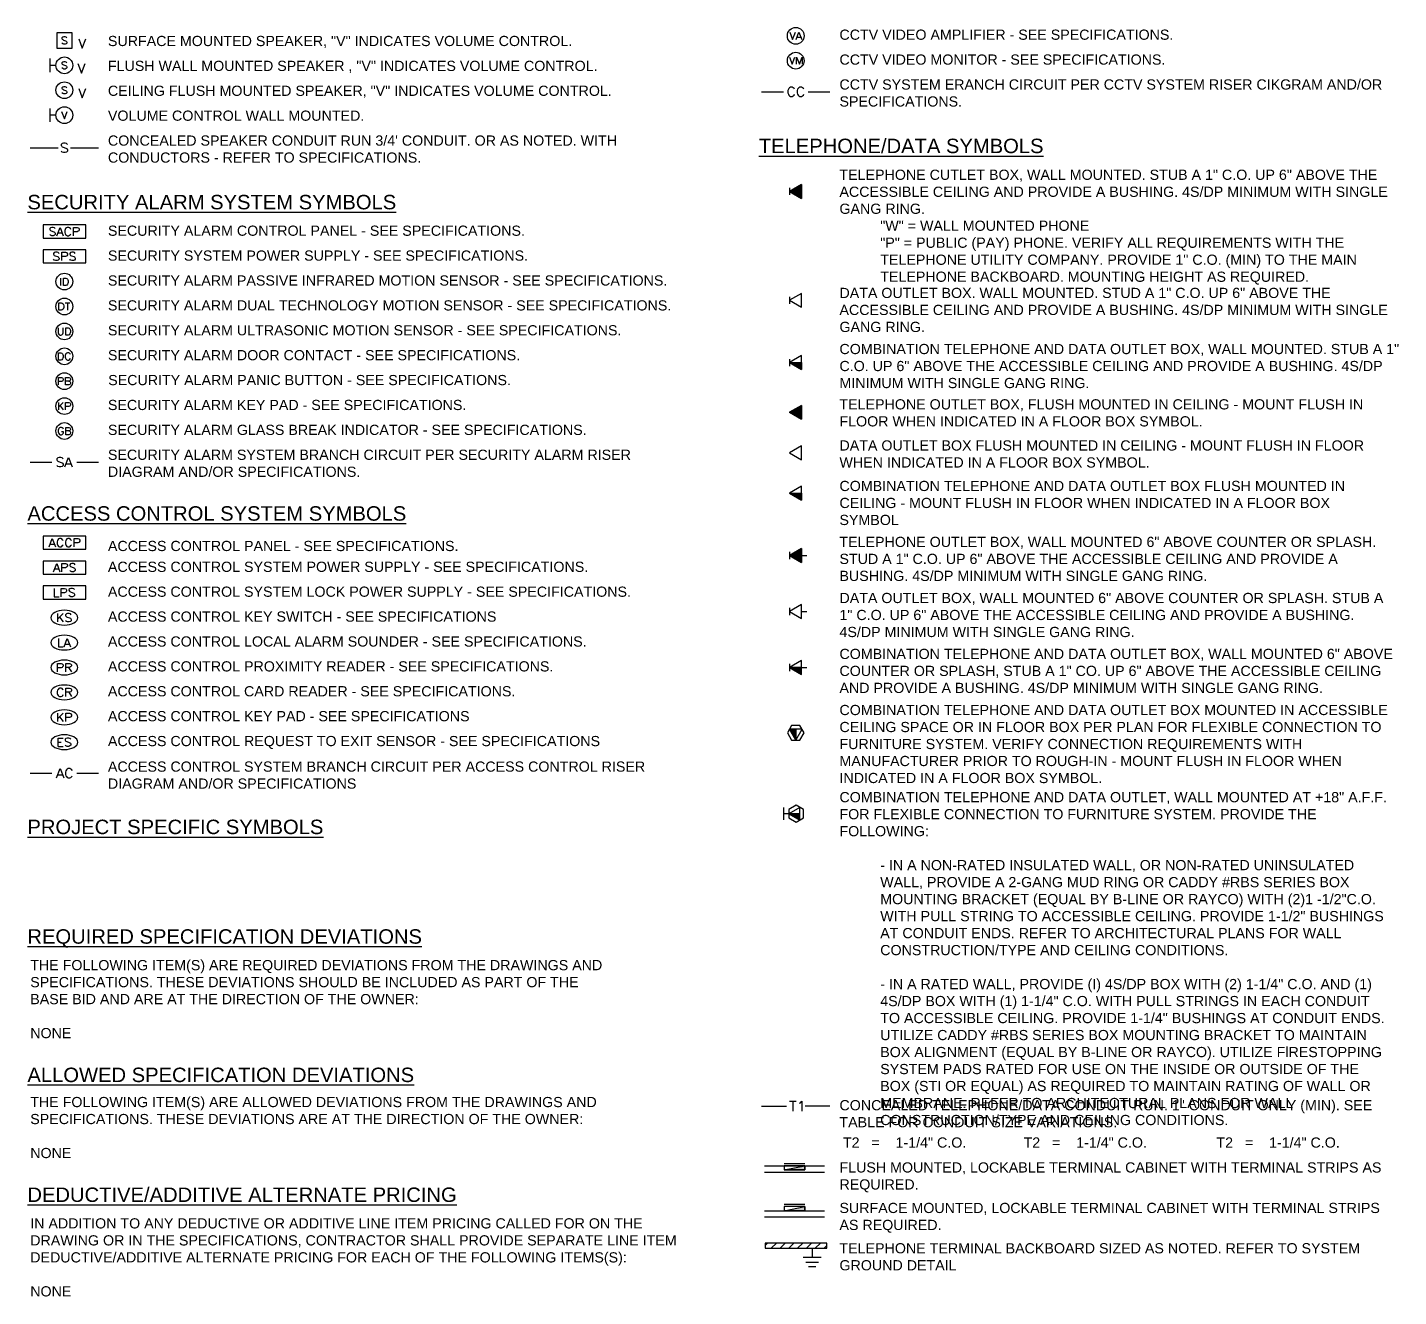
# Model space of a CAD drawing. Header units: millimetres. Extents: x 79 to 982, y 72 to 740.
# Drawn here: x 78.8 to 428.5, y 87.1 to 410.8 of the extents above; entities that cross this region are included whole.
import ezdxf

# ---------------------------------------------------------------- set-up
doc = ezdxf.new("R2010")
doc.units = ezdxf.units.MM
doc.styles.add('Arial', font='arial.ttf', dxfattribs={"height": 0.1875})

msp = doc.modelspace()

# ---------------------------------------------------------------- hatches: boundary and pattern name
h = msp.add_hatch(color=256)
h.dxf.hatch_style = 2
h.paths.add_polyline_path([(273.191111, 368.963222), (276.239111, 370.741222), (276.239111, 367.185222)])
h = msp.add_hatch(color=256)
h.dxf.hatch_style = 2
h.paths.add_polyline_path([(273.191111, 325.317556), (276.239111, 325.317556), (276.239111, 323.539556)])
h = msp.add_hatch(color=256)
h.dxf.hatch_style = 2
h.paths.add_polyline_path([(273.191111, 312.617556), (276.239111, 314.395556), (276.239111, 310.839556)])
h = msp.add_hatch(color=256)
h.dxf.hatch_style = 2
h.paths.add_polyline_path([(273.191111, 291.958889), (276.239111, 291.958889), (276.239111, 290.180889)])
h = msp.add_hatch(color=256)
h.dxf.hatch_style = 2
h.paths.add_polyline_path([(273.191111, 276.083889), (276.239111, 277.861889), (276.239111, 274.305889)])
h = msp.add_hatch(color=256)
h.dxf.hatch_style = 2
h.paths.add_polyline_path([(273.191111, 247.508889), (276.239111, 245.730889), (276.239111, 247.508889)])
h = msp.add_hatch(color=256)
h.dxf.hatch_style = 2
h.paths.add_polyline_path([(274.757444, 229.009222), (273.148778, 231.760889), (274.757444, 231.760889)])
h = msp.add_hatch(color=256)
h.dxf.hatch_style = 2
h.paths.add_polyline_path([(273.021778, 210.213222), (275.773444, 208.604556), (275.773444, 210.213222)])
h = msp.add_hatch(color=256)
h.dxf.hatch_style = 2
h.paths.add_polyline_path([(271.794111, 119.365889), (277.085778, 120.424222), (277.085778, 119.365889)])
h = msp.add_hatch(color=256)
h.dxf.hatch_style = 2
h.paths.add_polyline_path([(271.794111, 108.951889), (277.085778, 110.010222), (277.085778, 108.951889)])

# ---------------------------------------------------------------- linework, layer by layer
for points in [[(90.184111, 409.391556), (86.289444, 409.391556), (86.289444, 405.496889), (90.184111, 405.496889)], [(273.191111, 368.963222), (276.239111, 367.185222), (276.239111, 370.741222)], [(273.191111, 368.963222), (276.239111, 370.741222), (276.239111, 367.185222)], [(93.655444, 360.411889), (82.818111, 360.411889), (82.818111, 357.067556), (93.655444, 357.067556)], [(93.655444, 354.061889), (82.818111, 354.061889), (82.818111, 350.717556), (93.655444, 350.717556)], [(87.982778, 345.002556), (87.982778, 346.865222), (88.575444, 346.865222), (88.871778, 346.780556), (89.041111, 346.611222), (89.125778, 346.441889), (89.210444, 346.145556), (89.210444, 345.722222), (89.125778, 345.468222), (89.041111, 345.298889), (88.871778, 345.087222), (88.575444, 345.002556)], [(273.191111, 341.192556), (276.239111, 339.414556), (276.239111, 342.928222)], [(86.839778, 338.652556), (86.839778, 340.515222), (87.432444, 340.515222), (87.686444, 340.430556), (87.898111, 340.261222), (87.982778, 340.091889), (88.067444, 339.795556), (88.067444, 339.372222), (87.982778, 339.118222), (87.898111, 338.948889), (87.686444, 338.737222), (87.432444, 338.652556)], [(88.575444, 332.302556), (88.575444, 334.165222), (89.210444, 334.165222), (89.464444, 334.080556), (89.633778, 333.911222), (89.718444, 333.741889), (89.803111, 333.445556), (89.803111, 333.022222), (89.718444, 332.768222), (89.633778, 332.598889), (89.464444, 332.387222), (89.210444, 332.302556)], [(86.712778, 325.952556), (86.712778, 327.815222), (87.305444, 327.815222), (87.559444, 327.730556), (87.771111, 327.561222), (87.855778, 327.391889), (87.940444, 327.095556), (87.940444, 326.672222), (87.855778, 326.418222), (87.771111, 326.248889), (87.559444, 326.037222), (87.305444, 325.952556)], [(273.191111, 325.317556), (276.239111, 323.539556), (276.239111, 327.095556)], [(273.191111, 325.317556), (276.239111, 325.317556), (276.239111, 323.539556)], [(273.191111, 312.617556), (276.239111, 310.839556), (276.239111, 314.395556)], [(273.191111, 312.617556), (276.239111, 314.395556), (276.239111, 310.839556)], [(273.191111, 302.288222), (276.239111, 300.510222), (276.239111, 304.066222)], [(273.191111, 291.958889), (276.239111, 290.180889), (276.239111, 293.736889)], [(273.191111, 291.958889), (276.239111, 291.958889), (276.239111, 290.180889)], [(93.655444, 281.036889), (82.818111, 281.036889), (82.818111, 277.692556), (93.655444, 277.692556)], [(273.191111, 276.083889), (276.239111, 274.305889), (276.239111, 277.861889)], [(273.191111, 276.083889), (276.239111, 277.861889), (276.239111, 274.305889)], [(93.655444, 274.686889), (82.818111, 274.686889), (82.818111, 271.342556), (93.655444, 271.342556)], [(93.655444, 268.336889), (82.818111, 268.336889), (82.818111, 264.992556), (93.655444, 264.992556)], [(273.191111, 261.817556), (276.239111, 260.039556), (276.239111, 263.595556)], [(273.191111, 247.508889), (276.239111, 245.730889), (276.239111, 249.286889)], [(273.191111, 247.508889), (276.239111, 245.730889), (276.239111, 247.508889)], [(273.699111, 232.692222), (272.598444, 230.871889), (273.699111, 229.009222), (275.815778, 229.009222), (276.916444, 230.871889), (275.815778, 232.692222)], [(274.757444, 229.009222), (276.366111, 231.760889), (273.148778, 231.760889)], [(274.757444, 229.009222), (273.148778, 231.760889), (274.757444, 231.760889)], [(276.704778, 211.271556), (274.842111, 212.372222), (273.021778, 211.271556), (273.021778, 209.154889), (274.842111, 208.054222), (276.704778, 209.154889)], [(273.021778, 210.213222), (275.773444, 208.604556), (275.773444, 211.821889)], [(273.021778, 210.213222), (275.773444, 208.604556), (275.773444, 210.213222)], [(271.794111, 119.365889), (277.085778, 120.424222), (277.085778, 119.365889)], [(271.794111, 119.365889), (277.085778, 119.365889), (277.085778, 120.424222), (271.794111, 120.424222)], [(271.794111, 108.951889), (277.085778, 110.010222), (277.085778, 108.951889)], [(271.794111, 108.951889), (277.085778, 108.951889), (277.085778, 110.010222), (271.794111, 110.010222)], [(266.968111, 99.384556), (282.673778, 99.384556), (282.673778, 100.739222), (266.968111, 100.739222)]]:
    msp.add_lwpolyline(points, close=True)
for points in [[(273.275778, 409.560889), (273.953111, 407.740556), (274.672778, 409.560889)], [(274.842111, 407.740556), (275.561778, 409.560889), (276.281444, 407.740556)], [(88.871778, 408.121556), (88.660111, 408.290889), (88.406111, 408.375556), (88.067444, 408.375556), (87.813444, 408.290889), (87.601778, 408.121556), (87.601778, 407.952222), (87.686444, 407.782889), (87.813444, 407.698222), (87.982778, 407.571222), (88.490778, 407.401889), (88.660111, 407.317222), (88.744778, 407.232556), (88.871778, 407.063222), (88.871778, 406.809222), (88.660111, 406.639889), (88.406111, 406.512889), (88.067444, 406.512889), (87.813444, 406.639889), (87.601778, 406.809222)], [(91.877444, 407.909889), (92.766444, 405.496889), (93.697778, 407.909889)], [(275.096111, 408.333222), (275.985111, 408.333222)], [(84.553778, 402.829889), (84.553778, 399.400889)], [(273.148778, 403.210889), (273.826111, 401.390556), (274.545778, 403.210889)], [(274.969111, 401.390556), (274.969111, 403.210889), (275.688778, 401.390556), (276.408444, 403.210889), (276.408444, 401.390556)], [(86.077778, 401.094222), (84.553778, 401.094222)], [(88.871778, 401.771556), (88.660111, 401.940889), (88.406111, 402.025556), (88.067444, 402.025556), (87.813444, 401.940889), (87.601778, 401.771556), (87.601778, 401.602222), (87.686444, 401.432889), (87.813444, 401.348222), (87.982778, 401.221222), (88.490778, 401.051889), (88.660111, 400.967222), (88.744778, 400.882556), (88.871778, 400.713222), (88.871778, 400.459222), (88.660111, 400.289889), (88.406111, 400.162889), (88.067444, 400.162889), (87.813444, 400.289889), (87.601778, 400.459222)], [(91.665778, 401.559889), (92.597111, 399.146889), (93.486111, 401.559889)], [(88.871778, 395.421556), (88.660111, 395.590889), (88.406111, 395.675556), (88.067444, 395.675556), (87.813444, 395.590889), (87.601778, 395.421556), (87.601778, 395.252222), (87.686444, 395.082889), (87.813444, 394.998222), (87.982778, 394.871222), (88.490778, 394.701889), (88.660111, 394.617222), (88.744778, 394.532556), (88.871778, 394.363222), (88.871778, 394.109222), (88.660111, 393.939889), (88.406111, 393.812889), (88.067444, 393.812889), (87.813444, 393.939889), (87.601778, 394.109222)], [(91.877444, 395.209889), (92.766444, 392.796889), (93.697778, 395.209889)], [(274.461111, 394.998222), (274.334111, 395.209889), (274.122444, 395.421556), (273.868444, 395.548556), (273.402778, 395.548556), (273.191111, 395.421556), (272.979444, 395.209889), (272.852444, 394.998222), (272.725444, 394.659556), (272.725444, 394.066889), (272.852444, 393.728222), (272.979444, 393.516556), (273.191111, 393.304889), (273.402778, 393.177889), (273.868444, 393.177889), (274.122444, 393.304889), (274.334111, 393.516556), (274.461111, 393.728222)], [(276.831778, 394.998222), (276.704778, 395.209889), (276.493111, 395.421556), (276.239111, 395.548556), (275.815778, 395.548556), (275.561778, 395.421556), (275.350111, 395.209889), (275.223111, 394.998222), (275.138444, 394.659556), (275.138444, 394.066889), (275.223111, 393.728222), (275.350111, 393.516556), (275.561778, 393.304889), (275.815778, 393.177889), (276.239111, 393.177889), (276.493111, 393.304889), (276.704778, 393.516556), (276.831778, 393.728222)], [(266.036778, 394.363222), (271.582444, 394.363222)], [(277.932444, 394.363222), (283.478111, 394.363222)], [(84.553778, 390.129889), (84.553778, 386.700889)], [(86.077778, 388.394222), (84.553778, 388.394222)], [(87.517111, 389.325556), (88.236778, 387.462889), (88.956444, 389.325556)], [(89.041111, 380.943556), (88.787111, 381.155222), (88.448444, 381.282222), (88.025111, 381.282222), (87.686444, 381.155222), (87.432444, 380.943556), (87.432444, 380.689556), (87.559444, 380.477889), (87.686444, 380.350889), (87.898111, 380.223889), (88.575444, 380.012222), (88.787111, 379.885222), (88.914111, 379.800556), (89.041111, 379.546556), (89.041111, 379.207889), (88.787111, 378.996222), (88.448444, 378.869222), (88.025111, 378.869222), (87.686444, 378.996222), (87.432444, 379.207889)], [(79.516111, 380.054556), (86.628111, 380.054556)], [(89.803111, 380.054556), (96.957444, 380.054556)], [(273.191111, 369.852222), (273.191111, 368.074222)], [(85.908444, 359.480556), (85.696778, 359.692222), (85.400444, 359.776889), (85.019444, 359.776889), (84.723111, 359.692222), (84.511444, 359.480556), (84.511444, 359.268889), (84.596111, 359.099556), (84.723111, 358.972556), (84.892444, 358.887889), (85.527444, 358.676222), (85.696778, 358.591556), (85.823778, 358.464556), (85.908444, 358.295222), (85.908444, 357.998889), (85.696778, 357.787222), (85.400444, 357.660222), (85.019444, 357.660222), (84.723111, 357.787222), (84.511444, 357.998889)], [(86.331778, 357.660222), (87.136111, 359.776889), (87.940444, 357.660222)], [(86.628111, 358.379889), (87.644111, 358.379889)], [(89.845444, 359.268889), (89.760778, 359.480556), (89.549111, 359.692222), (89.337444, 359.776889), (88.956444, 359.776889), (88.744778, 359.692222), (88.533111, 359.480556), (88.448444, 359.268889), (88.321444, 358.972556), (88.321444, 358.464556), (88.448444, 358.168222), (88.533111, 357.998889), (88.744778, 357.787222), (88.956444, 357.660222), (89.337444, 357.660222), (89.549111, 357.787222), (89.760778, 357.998889), (89.845444, 358.168222)], [(90.565111, 357.660222), (90.565111, 359.776889), (91.454111, 359.776889), (91.750444, 359.692222), (91.877444, 359.607556), (91.962111, 359.395889), (91.962111, 359.099556), (91.877444, 358.887889), (91.750444, 358.803222), (91.454111, 358.676222), (90.565111, 358.676222)], [(86.882111, 353.130556), (86.670444, 353.342222), (86.374111, 353.426889), (85.950778, 353.426889), (85.654444, 353.342222), (85.442778, 353.130556), (85.442778, 352.918889), (85.569778, 352.749556), (85.654444, 352.622556), (85.866111, 352.537889), (86.458778, 352.326222), (86.670444, 352.241556), (86.755111, 352.114556), (86.882111, 351.945222), (86.882111, 351.648889), (86.670444, 351.437222), (86.374111, 351.310222), (85.950778, 351.310222), (85.654444, 351.437222), (85.442778, 351.648889)], [(87.559444, 351.310222), (87.559444, 353.426889), (88.490778, 353.426889), (88.787111, 353.342222), (88.871778, 353.257556), (88.998778, 353.045889), (88.998778, 352.749556), (88.871778, 352.537889), (88.787111, 352.453222), (88.490778, 352.326222), (87.559444, 352.326222)], [(90.988444, 353.130556), (90.819111, 353.342222), (90.522778, 353.426889), (90.099444, 353.426889), (89.803111, 353.342222), (89.591444, 353.130556), (89.591444, 352.918889), (89.676111, 352.749556), (89.803111, 352.622556), (90.014778, 352.537889), (90.607444, 352.326222), (90.819111, 352.241556), (90.903778, 352.114556), (90.988444, 351.945222), (90.988444, 351.648889), (90.819111, 351.437222), (90.522778, 351.310222), (90.099444, 351.310222), (89.803111, 351.437222), (89.591444, 351.648889)], [(87.263111, 346.865222), (87.263111, 345.002556)], [(88.406111, 340.515222), (89.633778, 340.515222)], [(89.041111, 340.515222), (89.041111, 338.652556)], [(273.191111, 342.081556), (273.191111, 340.261222)], [(86.628111, 334.165222), (86.628111, 332.852889), (86.755111, 332.598889), (86.924444, 332.387222), (87.178444, 332.302556), (87.347778, 332.302556), (87.601778, 332.387222), (87.813444, 332.598889), (87.898111, 332.852889), (87.898111, 334.165222)], [(89.760778, 327.391889), (89.676111, 327.561222), (89.506778, 327.730556), (89.337444, 327.815222), (88.998778, 327.815222), (88.829444, 327.730556), (88.617778, 327.561222), (88.533111, 327.391889), (88.448444, 327.095556), (88.448444, 326.672222), (88.533111, 326.418222), (88.617778, 326.248889), (88.829444, 326.037222), (88.998778, 325.952556), (89.337444, 325.952556), (89.506778, 326.037222), (89.676111, 326.248889), (89.760778, 326.418222)], [(273.191111, 326.206556), (273.191111, 324.386222)], [(86.712778, 319.602556), (86.712778, 321.465222), (87.474778, 321.465222), (87.771111, 321.380556), (87.855778, 321.295889), (87.940444, 321.126556), (87.940444, 320.872556), (87.855778, 320.660889), (87.771111, 320.576222), (87.474778, 320.491556), (86.712778, 320.491556)], [(89.337444, 320.576222), (89.591444, 320.491556), (89.676111, 320.406889), (89.760778, 320.237556), (89.760778, 319.983556), (89.676111, 319.814222), (89.591444, 319.687222), (89.337444, 319.602556), (88.533111, 319.602556), (88.533111, 321.465222), (89.337444, 321.465222), (89.591444, 321.380556), (89.676111, 321.295889), (89.760778, 321.126556), (89.760778, 320.957222), (89.676111, 320.745556), (89.591444, 320.660889), (89.337444, 320.576222), (88.533111, 320.576222)], [(86.712778, 315.115222), (86.712778, 313.252556)], [(87.940444, 315.115222), (86.712778, 313.887556)], [(88.533111, 313.252556), (88.533111, 315.115222), (89.337444, 315.115222), (89.591444, 315.030556), (89.676111, 314.945889), (89.760778, 314.776556), (89.760778, 314.522556), (89.676111, 314.310889), (89.591444, 314.226222), (89.337444, 314.141556), (88.533111, 314.141556)], [(87.136111, 314.310889), (87.940444, 313.252556)], [(87.982778, 308.341889), (87.898111, 308.511222), (87.686444, 308.680556), (87.517111, 308.765222), (87.178444, 308.765222), (87.009111, 308.680556), (86.839778, 308.511222), (86.755111, 308.341889), (86.628111, 308.045556), (86.628111, 307.622222), (86.755111, 307.368222), (86.839778, 307.198889), (87.009111, 306.987222), (87.178444, 306.902556), (87.517111, 306.902556), (87.686444, 306.987222), (87.898111, 307.198889), (87.982778, 307.368222), (87.982778, 307.622222), (87.517111, 307.622222)], [(89.379778, 307.876222), (89.633778, 307.791556), (89.718444, 307.706889), (89.803111, 307.537556), (89.803111, 307.283556), (89.718444, 307.114222), (89.633778, 306.987222), (89.379778, 306.902556), (88.575444, 306.902556), (88.575444, 308.765222), (89.379778, 308.765222), (89.633778, 308.680556), (89.718444, 308.595889), (89.803111, 308.426556), (89.803111, 308.257222), (89.718444, 308.045556), (89.633778, 307.960889), (89.379778, 307.876222), (88.575444, 307.876222)], [(87.898111, 300.764222), (87.686444, 300.975889), (87.347778, 301.102889), (86.882111, 301.102889), (86.543444, 300.975889), (86.289444, 300.764222), (86.289444, 300.510222), (86.416444, 300.298556), (86.543444, 300.171556), (86.755111, 300.086889), (87.432444, 299.832889), (87.686444, 299.748222), (87.771111, 299.621222), (87.898111, 299.409556), (87.898111, 299.070889), (87.686444, 298.816889), (87.347778, 298.732222), (86.882111, 298.732222), (86.543444, 298.816889), (86.289444, 299.070889)], [(88.363778, 298.732222), (89.252778, 301.102889), (90.184111, 298.732222)], [(79.516111, 299.917556), (85.061778, 299.917556)], [(88.702444, 299.494222), (89.803111, 299.494222)], [(91.411778, 299.917556), (96.957444, 299.917556)], [(84.342111, 278.285222), (85.146444, 280.401889), (85.950778, 278.285222)], [(87.898111, 279.936222), (87.771111, 280.105556), (87.559444, 280.317222), (87.390111, 280.401889), (86.966778, 280.401889), (86.755111, 280.317222), (86.585778, 280.105556), (86.458778, 279.936222), (86.374111, 279.597556), (86.374111, 279.089556), (86.458778, 278.793222), (86.585778, 278.623889), (86.755111, 278.412222), (86.966778, 278.285222), (87.390111, 278.285222), (87.559444, 278.412222), (87.771111, 278.623889), (87.898111, 278.793222)], [(90.014778, 279.936222), (89.887778, 280.105556), (89.676111, 280.317222), (89.506778, 280.401889), (89.083444, 280.401889), (88.871778, 280.317222), (88.702444, 280.105556), (88.575444, 279.936222), (88.490778, 279.597556), (88.490778, 279.089556), (88.575444, 278.793222), (88.702444, 278.623889), (88.871778, 278.412222), (89.083444, 278.285222), (89.506778, 278.285222), (89.676111, 278.412222), (89.887778, 278.623889), (90.014778, 278.793222)], [(90.692111, 278.285222), (90.692111, 280.401889), (91.623444, 280.401889), (91.919778, 280.317222), (92.004444, 280.232556), (92.131444, 280.020889), (92.131444, 279.724556), (92.004444, 279.512889), (91.919778, 279.428222), (91.623444, 279.301222), (90.692111, 279.301222)], [(84.638444, 279.004889), (85.654444, 279.004889)], [(273.191111, 277.015222), (273.191111, 275.194889)], [(85.442778, 271.935222), (86.289444, 274.051889), (87.093778, 271.935222)], [(87.559444, 271.935222), (87.559444, 274.051889), (88.490778, 274.051889), (88.787111, 273.967222), (88.871778, 273.882556), (88.998778, 273.670889), (88.998778, 273.374556), (88.871778, 273.162889), (88.787111, 273.078222), (88.490778, 272.951222), (87.559444, 272.951222)], [(90.988444, 273.755556), (90.819111, 273.967222), (90.522778, 274.051889), (90.099444, 274.051889), (89.803111, 273.967222), (89.591444, 273.755556), (89.591444, 273.586222), (89.676111, 273.374556), (89.803111, 273.247556), (90.014778, 273.162889), (90.607444, 272.951222), (90.819111, 272.866556), (90.903778, 272.739556), (90.988444, 272.570222), (90.988444, 272.273889), (90.819111, 272.062222), (90.522778, 271.935222), (90.099444, 271.935222), (89.803111, 272.062222), (89.591444, 272.273889)], [(276.239111, 276.083889), (277.551444, 276.083889)], [(85.781444, 272.654889), (86.755111, 272.654889)], [(85.654444, 267.701889), (85.654444, 265.585222), (86.882111, 265.585222)], [(87.390111, 265.585222), (87.390111, 267.701889), (88.279111, 267.701889), (88.575444, 267.617222), (88.702444, 267.532556), (88.787111, 267.320889), (88.787111, 267.024556), (88.702444, 266.812889), (88.575444, 266.728222), (88.279111, 266.601222), (87.390111, 266.601222)], [(90.819111, 267.405556), (90.607444, 267.617222), (90.311111, 267.701889), (89.887778, 267.701889), (89.591444, 267.617222), (89.379778, 267.405556), (89.379778, 267.236222), (89.506778, 267.024556), (89.591444, 266.897556), (89.803111, 266.812889), (90.395778, 266.601222), (90.607444, 266.516556), (90.692111, 266.389556), (90.819111, 266.220222), (90.819111, 265.923889), (90.607444, 265.712222), (90.311111, 265.585222), (89.887778, 265.585222), (89.591444, 265.712222), (89.379778, 265.923889)], [(273.191111, 262.706556), (273.191111, 260.886222)], [(86.501111, 261.267222), (86.501111, 259.150556)], [(87.940444, 261.267222), (86.501111, 259.870222)], [(87.009111, 260.378222), (87.940444, 259.150556)], [(89.930111, 260.970889), (89.760778, 261.182556), (89.464444, 261.267222), (89.041111, 261.267222), (88.744778, 261.182556), (88.533111, 260.970889), (88.533111, 260.759222), (88.617778, 260.589889), (88.744778, 260.462889), (88.956444, 260.378222), (89.549111, 260.166556), (89.760778, 260.081889), (89.845444, 259.954889), (89.930111, 259.785556), (89.930111, 259.446889), (89.760778, 259.277556), (89.464444, 259.150556), (89.041111, 259.150556), (88.744778, 259.277556), (88.533111, 259.446889)], [(276.239111, 261.817556), (277.551444, 261.817556)], [(86.712778, 254.917222), (86.712778, 252.800556), (87.940444, 252.800556)], [(88.152111, 252.800556), (88.956444, 254.917222), (89.760778, 252.800556)], [(88.448444, 253.520222), (89.464444, 253.520222)], [(86.458778, 246.450556), (86.458778, 248.567222), (87.390111, 248.567222), (87.686444, 248.482556), (87.771111, 248.397889), (87.898111, 248.186222), (87.898111, 247.889889), (87.771111, 247.678222), (87.686444, 247.551222), (87.390111, 247.466556), (86.458778, 247.466556)], [(88.575444, 246.450556), (88.575444, 248.567222), (89.506778, 248.567222), (89.803111, 248.482556), (89.887778, 248.397889), (90.014778, 248.186222), (90.014778, 247.974556), (89.887778, 247.762889), (89.803111, 247.678222), (89.506778, 247.551222), (88.575444, 247.551222)], [(273.191111, 248.440222), (273.191111, 246.619889)], [(89.295111, 247.551222), (90.014778, 246.450556)], [(276.239111, 247.508889), (277.551444, 247.508889)], [(87.940444, 241.709222), (87.813444, 241.920889), (87.644111, 242.132556), (87.432444, 242.217222), (87.009111, 242.217222), (86.839778, 242.132556), (86.628111, 241.920889), (86.501111, 241.709222), (86.416444, 241.412889), (86.416444, 240.904889), (86.501111, 240.608556), (86.628111, 240.396889), (86.839778, 240.227556), (87.009111, 240.100556), (87.432444, 240.100556), (87.644111, 240.227556), (87.813444, 240.396889), (87.940444, 240.608556)], [(88.617778, 240.100556), (88.617778, 242.217222), (89.549111, 242.217222), (89.845444, 242.132556), (89.930111, 242.047889), (90.057111, 241.836222), (90.057111, 241.624556), (89.930111, 241.412889), (89.845444, 241.328222), (89.549111, 241.201222), (88.617778, 241.201222)], [(89.337444, 241.201222), (90.057111, 240.100556)], [(86.458778, 235.867222), (86.458778, 233.750556)], [(87.898111, 235.867222), (86.458778, 234.470222)], [(86.966778, 234.978222), (87.898111, 233.750556)], [(88.575444, 233.750556), (88.575444, 235.867222), (89.506778, 235.867222), (89.803111, 235.782556), (89.887778, 235.697889), (90.014778, 235.486222), (90.014778, 235.189889), (89.887778, 234.978222), (89.803111, 234.851222), (89.506778, 234.766556), (88.575444, 234.766556)], [(86.628111, 227.400556), (86.628111, 229.517222), (87.940444, 229.517222)], [(86.628111, 228.501222), (87.432444, 228.501222)], [(86.628111, 227.400556), (87.940444, 227.400556)], [(89.845444, 229.220889), (89.633778, 229.432556), (89.337444, 229.517222), (88.956444, 229.517222), (88.617778, 229.432556), (88.448444, 229.220889), (88.448444, 229.009222), (88.533111, 228.839889), (88.617778, 228.712889), (88.829444, 228.628222), (89.464444, 228.416556), (89.633778, 228.331889), (89.760778, 228.204889), (89.845444, 228.035556), (89.845444, 227.696889), (89.633778, 227.527556), (89.337444, 227.400556), (88.956444, 227.400556), (88.617778, 227.527556), (88.448444, 227.696889)], [(79.516111, 220.542556), (85.061778, 220.542556)], [(86.247111, 219.357222), (87.178444, 221.727889), (88.067444, 219.357222)], [(90.226444, 221.177556), (90.099444, 221.389222), (89.887778, 221.600889), (89.633778, 221.727889), (89.210444, 221.727889), (88.956444, 221.600889), (88.744778, 221.389222), (88.617778, 221.177556), (88.533111, 220.796556), (88.533111, 220.246222), (88.617778, 219.907556), (88.744778, 219.695889), (88.956444, 219.441889), (89.210444, 219.357222), (89.633778, 219.357222), (89.887778, 219.441889), (90.099444, 219.695889), (90.226444, 219.907556)], [(91.411778, 220.542556), (96.957444, 220.542556)], [(86.585778, 220.119222), (87.728778, 220.119222)], [(271.582444, 211.779556), (271.582444, 208.646889)], [(273.021778, 210.213222), (271.582444, 210.213222)], [(273.191111, 136.891889), (274.884444, 136.891889)], [(274.037778, 136.891889), (274.037778, 134.351889)], [(275.731111, 136.383889), (275.985111, 136.510889), (276.323778, 136.891889), (276.323778, 134.351889)], [(266.036778, 135.621889), (272.386778, 135.621889)], [(283.478111, 135.621889), (277.128111, 135.621889)], [(266.798778, 120.424222), (282.038778, 120.424222)], [(277.085778, 120.932222), (271.794111, 120.932222)], [(266.798778, 118.815556), (282.038778, 118.815556)], [(266.798778, 108.951889), (282.038778, 108.951889)], [(277.085778, 110.560556), (271.794111, 110.560556)], [(266.798778, 107.385556), (282.038778, 107.385556)], [(266.968111, 100.104222), (267.560778, 100.739222)], [(268.492111, 99.384556), (269.804444, 100.739222)], [(270.735778, 99.384556), (272.048111, 100.739222)], [(272.979444, 99.384556), (274.291778, 100.739222)], [(275.223111, 99.384556), (276.535444, 100.739222)], [(277.466778, 99.384556), (278.779111, 100.739222)], [(278.948444, 99.384556), (278.948444, 97.056222)], [(279.710444, 99.384556), (281.022778, 100.739222)], [(281.954111, 99.384556), (282.673778, 100.104222)], [(281.234444, 97.056222), (276.620111, 97.056222)], [(277.297444, 95.870889), (280.557111, 95.870889)], [(279.879778, 94.685556), (278.017111, 94.685556)]]:
    msp.add_lwpolyline(points)
for centre in [(274.736278, 408.650722), (88.215611, 401.115389), (274.736278, 402.300722), (88.215611, 394.765389), (88.215611, 388.415389), (88.215611, 345.955056), (88.215611, 339.605056), (88.215611, 333.255056), (88.215611, 326.905056), (88.215611, 320.555056), (88.215611, 314.205056), (88.215611, 307.855056)]:
    msp.add_circle(centre, 2.137833)
for centre in [(88.215611, 260.230056), (88.215611, 253.880056), (88.215611, 247.530056), (88.215611, 241.180056), (88.215611, 234.830056), (88.215611, 228.480056)]:
    msp.add_ellipse(centre, major_axis=(3.450167, 0), ratio=0.546012, start_param=0, end_param=6.283185)

# ---------------------------------------------------------------- texts
at = {"char_height": 2.6, "attachment_point": 1, "style": 'Arial'}
for s, insert, width in [('CCTV VIDEO AMPLIFIER - SEE SPECIFICATIONS.', (285.891111, 410.238222), 145.73974391), ('SURFACE MOUNTED SPEAKER, "V" INDICATES VOLUME CONTROL.', (99.328111, 408.629556), 145.73974391), ('FLUSH WALL MOUNTED SPEAKER , "V" INDICATES VOLUME CONTROL.', (99.328111, 402.279556), 145.73974391), ('CCTV VIDEO MONITOR - SEE SPECIFICATIONS.', (285.891111, 403.888222), 145.73974391), ('CEILING FLUSH MOUNTED SPEAKER, "V" INDICATES VOLUME CONTROL.', (99.328111, 395.929556), 145.73974391), ('CCTV SYSTEM ERANCH CIRCUIT PER CCTV SYSTEM RISER CIKGRAM AND/OR SPECIFICATIONS.', (285.891111, 397.538222), 145.73974391), ('VOLUME CONTROL WALL MOUNTED.  ', (99.328111, 389.579556), 145.73974391), ("CONCEALED SPEAKER CONDUIT RUN 3/4' CONDUIT. OR AS NOTED. WITH CONDUCTORS - REFER TO SPECIFICATIONS.", (99.328111, 383.229556), 145.73974391), ('TELEPHONE CUTLET BOX, WALL MOUNTED. STUB A 1" C.O. UP 6" ABOVE THE ACCESSIBLE CEILING AND PROVIDE A BUSHING. 4S/DP MINIMUM WITH SINGLE GANG RING. \\P^I"W" = WALL MOUNTED PHONE \\P^I"P" = PUBLIC (PAY) PHONE. VERIFY ALL REQUIREMENTS WITH THE ^I^I^ITELEPHONE UTILITY COMPANY. PROVIDE 1" C.O. (MIN) TO THE MAIN ^I^ITELEPHONE BACKBOARD. MOUNTING HEIGHT AS REQUIRED.  ', (285.891111, 374.508889), 143.74645155), ('SECURITY ALARM CONTROL PANEL - SEE SPECIFICATIONS.', (99.328111, 360.242556), 145.73974391), ('SECURITY SYSTEM POWER SUPPLY - SEE SPECIFICATIONS.', (99.328111, 353.892556), 145.73974391), ('SECURITY ALARM PASSIVE INFRARED MOTION SENSOR - SEE SPECIFICATIONS.', (99.328111, 347.542556), 145.73974391), ('DATA OUTLET BOX. WALL MOUNTED. STUD A 1" C.O. UP 6" ABOVE THE ACCESSIBLE CEILING AND PROVIDE A BUSHING. 4S/DP MINIMUM WITH SINGLE GANG RING. ', (285.891111, 344.367556), 142.30711394), ('SECURITY ALARM DUAL TECHNOLOGY MOTION SENSOR - SEE SPECIFICATIONS.', (99.328111, 341.192556), 145.73974391), ('SECURITY ALARM ULTRASONIC MOTION SENSOR - SEE SPECIFICATIONS.', (99.328111, 334.842556), 155.303161), ('COMBINATION TELEPHONE AND DATA OUTLET BOX, WALL MOUNTED. STUB A 1" C.O. UP 6" ABOVE THE ACCESSIBLE CEILING AND PROVIDE A BUSHING. 4S/DP MINIMUM WITH SINGLE GANG RING. ', (285.891111, 330.058889), 143.74645155), ('SECURITY ALARM DOOR CONTACT - SEE SPECIFICATIONS.', (99.328111, 328.492556), 145.73974391), ('SECURITY ALARM PANIC BUTTON - SEE SPECIFICATIONS.', (99.392595, 322.142556), 145.73974391), ('SECURITY ALARM KEY PAD - SEE SPECIFICATIONS.', (99.328111, 315.792556), 145.73974391), ('TELEPHONE OUTLET BOX, FLUSH MOUNTED IN CEILING - MOUNT FLUSH IN FLOOR WHEN INDICATED IN A FLOOR BOX SYMBOL.', (285.891111, 315.949409), 139.7600497), ('SECURITY ALARM GLASS BREAK INDICATOR - SEE SPECIFICATIONS.', (99.328111, 309.442556), 145.73974391), ('\\pt75.4;DATA OUTLET BOX FLUSH MOUNTED IN CEILING - MOUNT FLUSH IN FLOOR WHEN INDICATED IN A FLOOR BOX SYMBOL.', (285.891111, 305.463222), 139.7600497), ('SECURITY ALARM SYSTEM BRANCH CIRCUIT PER SECURITY ALARM RISER DIAGRAM AND/OR SPECIFICATIONS.', (99.328111, 303.092556), 145.73974391), ('COMBINATION TELEPHONE AND DATA OUTLET BOX FLUSH MOUNTED IN CEILING - MOUNT FLUSH IN FLOOR WHEN INDICATED IN A FLOOR BOX SYMBOL', (285.891111, 295.133889), 139.7600497), ('ACCESS CONTROL PANEL - SEE SPECIFICATIONS.', (99.328111, 279.824834), 145.73974391), ('TELEPHONE OUTLET BOX, WALL MOUNTED 6" ABOVE COUNTER OR SPLASH. STUD A 1" C.O. UP 6" ABOVE THE ACCESSIBLE CEILING AND PROVIDE A BUSHING. 4S/DP MINIMUM WITH SINGLE GANG RING.', (285.891111, 280.867556), 139.7600497), ('ACCESS CONTROL SYSTEM POWER SUPPLY - SEE SPECIFICATIONS.', (99.328111, 274.517556), 145.73974391), ('ACCESS CONTROL SYSTEM LOCK POWER SUPPLY - SEE SPECIFICATIONS.', (99.328111, 268.167556), 145.73974391), ('DATA OUTLET BOX, WALL MOUNTED 6" ABOVE COUNTER OR SPLASH. STUB A 1" C.O. UP 6" ABOVE THE ACCESSIBLE CEILING AND PROVIDE A BUSHING. 4S/DP MINIMUM WITH SINGLE GANG RING.', (285.891111, 266.558889), 139.7600497), ('ACCESS CONTROL KEY SWITCH - SEE SPECIFICATIONS', (99.328111, 261.817556), 145.73974391), ('ACCESS CONTROL LOCAL ALARM SOUNDER - SEE SPECIFICATIONS.', (99.328111, 255.467556), 162.98470869), ('COMBINATION TELEPHONE AND DATA OUTLET BOX, WALL MOUNTED 6" ABOVE COUNTER OR SPLASH, STUB A 1" CO. UP 6" ABOVE THE ACCESSIBLE CEILING AND PROVIDE A BUSHING. 4S/DP MINIMUM WITH SINGLE GANG RING.', (285.891111, 252.292556), 140.98595529), ('ACCESS CONTROL PROXIMITY READER - SEE SPECIFICATIONS.', (99.328111, 249.117556), 145.73974391), ('ACCESS CONTROL CARD READER - SEE SPECIFICATIONS.', (99.328111, 242.767556), 145.73974391), ('COMBINATION TELEPHONE AND DATA OUTLET BOX MOUNTED IN ACCESSIBLE CEILING SPACE OR IN FLOOR BOX PER PLAN FOR FLEXIBLE CONNECTION TO FURNITURE SYSTEM. VERIFY CONNECTION REQUIREMENTS WITH MANUFACTURER PRIOR TO ROUGH-IN - MOUNT FLUSH IN FLOOR WHEN INDICATED IN A FLOOR BOX SYMBOL.', (285.891111, 237.983889), 139.7600497), ('ACCESS CONTROL KEY PAD - SEE SPECIFICATIONS', (99.328111, 236.417556), 145.73974391), ('ACCESS CONTROL REQUEST TO EXIT SENSOR - SEE SPECIFICATIONS', (99.328111, 230.067556), 145.73974391), ('ACCESS CONTROL SYSTEM BRANCH CIRCUIT PER ACCESS CONTROL RISER DIAGRAM AND/OR SPECIFICATIONS', (99.328111, 223.552098), 145.73974391), ('COMBINATION TELEPHONE AND DATA OUTLET, WALL MOUNTED AT +18" A.F.F. FOR FLEXIBLE CONNECTION TO FURNITURE SYSTEM. PROVIDE THE FOLLOWING: \\P\\P^I- IN A NON-RATED INSULATED WALL, OR NON-RATED UNINSULATED ^I^IWALL, PROVIDE A 2-GANG MUD RING OR CADDY #RBS SERIES BOX ^I^IMOUNTING BRACKET (EQUAL BY B-LINE OR RAYCO) WITH (2)1 -1/2"C.O. ^IWITH PULL STRING TO ACCESSIBLE CEILING. PROVIDE 1-1/2" BUSHINGS ^IAT CONDUIT ENDS. REFER TO ARCHITECTURAL PLANS FOR WALL ^I^ICONSTRUCTION/TYPE AND CEILING CONDITIONS.\\P\\P^I- IN A RATED WALL, PROVIDE (I) 4S/DP BOX WITH (2) 1-1/4" C.O. AND (1) ^I4S/DP BOX WITH (1) 1-1/4" C.O. WITH PULL STRINGS IN EACH CONDUIT ^ITO ACCESSIBLE CEILING. PROVIDE 1-1/4" BUSHINGS AT CONDUIT ENDS. ^IUTILIZE CADDY #RBS SERIES BOX MOUNTING BRACKET TO MAINTAIN ^IBOX ALIGNMENT (EQUAL BY B-LINE OR RAYCO). UTILIZE FlRESTOPPING ^ISYSTEM PADS RATED FOR USE ON THE INSIDE OR OUTSIDE OF THE ^I^IBOX (STI OR EQUAL) AS REQUIRED TO MAINTAIN RATING OF WALL OR ^IMEMBRANE. REFER TO ARCHITECTURAL PLANS FOR WALL ^I^I^ICONSTRUCTION/TYPE AND CEILING CONDITIONS. ', (285.891111, 215.758889), 139.7600497), ('THE FOLLOWING ITEM(S) ARE REQUIRED DEVIATIONS FROM THE DRAWINGS AND\\PSPECIFICATIONS. THESE DEVIATIONS SHOULD BE INCLUDED AS PART OF THE BASE BID AND ARE AT THE DIRECTION OF THE OWNER:\\P\\PNONE', (79.516111, 172.917556), 145.73974391), ('THE FOLLOWING ITEM(S) ARE ALLOWED DEVIATIONS FROM THE DRAWINGS AND\\PSPECIFICATIONS. THESE DEVIATIONS ARE AT THE DIRECTION OF THE OWNER:\\P\\PNONE', (79.516111, 137.992556), 145.73974391), ('CONCEALED TELEPHONE/DATA CONDUIT RUN. 1" CONDUIT ONLY (MIN). SEE TABLE FOR CONDUIT SIZE VARIATIONS.', (285.891111, 137.188222), 139.7600497), ('T2   =    1-1/4" C.O.', (286.780111, 127.663222), 34.60971712), ('T2   =    1-1/4" C.O.', (332.838778, 127.663222), 34.60971712), ('T2   =    1-1/4" C.O.', (382.030111, 127.663222), 34.60971712), ('FLUSH MOUNTED, LOCKABLE TERMINAL CABINET WITH TERMINAL STRIPS AS REQUIRED.', (285.891111, 121.313222), 139.7600497), ('SURFACE MOUNTED, LOCKABLE TERMINAL CABINET WITH TERMINAL STRIPS AS REQUIRED.', (285.891111, 110.983889), 139.7600497), ('IN ADDITION TO ANY DEDUCTIVE OR ADDITIVE LINE ITEM PRICING CALLED FOR ON THE DRAWING OR IN THE SPECIFICATIONS, CONTRACTOR SHALL PROVIDE SEPARATE LINE ITEM DEDUCTIVE/ADDITIVE ALTERNATE PRICING FOR EACH OF THE FOLLOWING ITEMS(S):\\P\\PNONE', (79.516111, 107.046889), 168.99333894), ('TELEPHONE TERMINAL BACKBOARD SIZED AS NOTED. REFER TO SYSTEM GROUND DETAIL', (285.891111, 100.696889), 139.7600497)]:
    msp.add_mtext(s, dxfattribs=dict(at, insert=insert, width=width))
at = {"char_height": 3.683, "attachment_point": 1}
for s, insert in [('{\\fArial|b0|i0|c0|p34;\\LTELEPHONE/DATA SYMBOLS}', (265.317111, 382.407255)), ('{\\fArial|b0|i0|c0|p34;\\LSECURITY ALARM SYSTEM SYMBOLS}', (78.796444, 368.074811)), ('{\\fArial|b0|i0|c0|p34;\\LACCESS CONTROL SYSTEM SYMBOLS}', (78.796444, 288.661465)), ('{\\fArial|b0|i0|c0|p34;\\LPROJECT SPECIFIC SYMBOLS}', (78.796444, 208.713122)), ('{\\fArial|b0|i0|c0|p34;\\LREQUIRED SPECIFICATION DEVIATIONS}', (78.796444, 180.762169)), ('{\\fArial|b0|i0|c0|p34;\\LALLOWED SPECIFICATION DEVIATIONS}', (78.796444, 145.466441)), ('{\\fArial|b0|i0|c0|p34;\\LDEDUCTIVE/ADDITIVE ALTERNATE PRICING}', (78.796444, 114.893826))]:
    msp.add_mtext_dynamic_manual_height_columns(s, width=195.69743774, gutter_width=107.536354, heights=[0], dxfattribs=dict(at, insert=insert))

doc.saveas('drawing.dxf')
